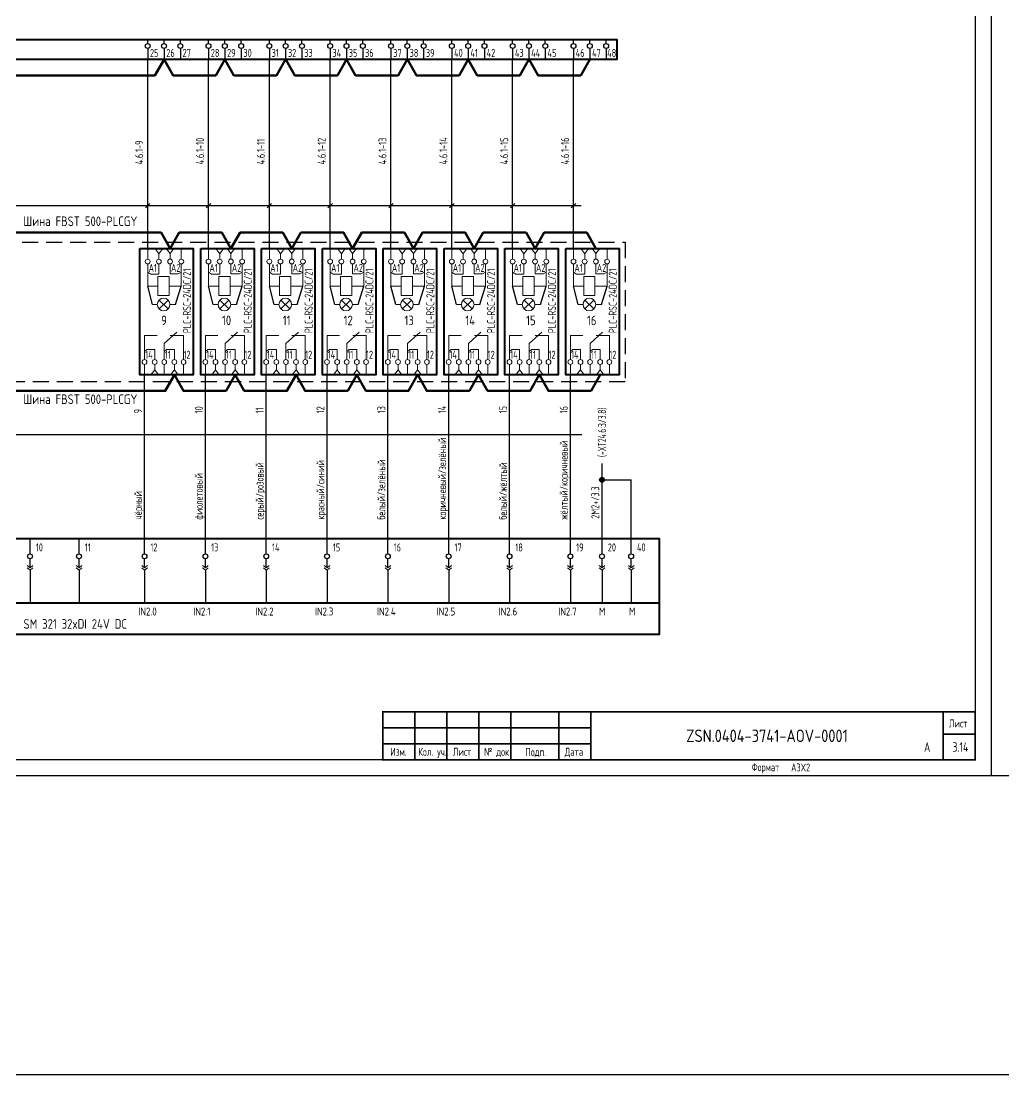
# Model space of a CAD drawing. Header units: millimetres. Extents: x 1235 to 19908, y 833 to 4314.
# Drawn here: x 9299 to 9606, y 1373 to 1702.1 of the extents above; entities that cross this region are included whole.
import ezdxf
from ezdxf.enums import TextEntityAlignment as Align

# ---------------------------------------------------------------- set-up
doc = ezdxf.new("R2010")
doc.units = ezdxf.units.MM
for name, pattern in [('DASHED2', [0.375, 0.25, -0.125]), ('K5LT32768', [0]), ('K5LT_THIN', [0])]:
    doc.linetypes.add(name, pattern=pattern)
doc.layers.add('EPLAN108', color=5, linetype='Continuous', lineweight=30)
for name, color, linetype in [('КИА_МАРКИРОВКА', 2, 'Continuous'), ('КИА_РАМКИ-ШТАМПЫ', 7, 'Continuous'), ('ФОРМАТ', 7, 'Continuous')]:
    doc.layers.add(name, color=color, linetype=linetype)
doc.styles.add('GOST-A 3-1', font='', dxfattribs={"height": 3})
doc.styles.add('GOSTA-2.5-1', font='', dxfattribs={"width": 0.9, "height": 2.5})
doc.styles.add('ROMAND0-100', font='romand.shx')
doc.styles.add('ROMANS0-60', font='romans.shx', dxfattribs={"width": 0.6})
doc.styles.add('ROMANS0-70', font='romans.shx', dxfattribs={"width": 0.7})
doc.styles.get('GOST-A 3-1').set_extended_font_data('GOST type A')
doc.styles.get('GOSTA-2.5-1').set_extended_font_data('GOST Type AU')

# ---------------------------------------------------------------- blocks, each defined once
blk = doc.blocks.new('A$C66DD7B38')
for p, q in [((175.13, 25.21), (175.13, 30)), ((190.43, 25.21), (190.43, 30)), ((210.91, 25.21), (210.91, 30)), ((229.91, 25.21), (229.91, 30)), ((248.91, 25.21), (248.91, 30)), ((267.91, 25.21), (267.91, 30)), ((286.91, 25.21), (286.91, 30)), ((305.91, 25.21), (305.91, 30)), ((324.91, 25.21), (324.91, 30)), ((343.91, 25.21), (343.91, 30)), ((353.79, 25.21), (353.79, 30)), ((175.13, 20.89), (175.13, 23.71)), ((190.43, 20.89), (190.43, 23.71)), ((210.91, 20.89), (210.91, 23.71)), ((229.91, 20.89), (229.91, 23.71)), ((248.91, 20.89), (248.91, 23.71)), ((267.91, 20.89), (267.91, 23.71)), ((286.91, 20.89), (286.91, 23.71)), ((305.91, 20.89), (305.91, 23.71)), ((324.91, 20.89), (324.91, 23.71)), ((343.91, 20.89), (343.91, 23.71)), ((353.79, 20.89), (353.79, 23.71)), ((175.13, 20.14), (175.13, 9.97)), ((190.43, 20.14), (190.43, 9.97)), ((210.91, 20.14), (210.91, 9.97)), ((229.91, 20.14), (229.91, 9.97)), ((248.91, 20.14), (248.91, 9.97)), ((267.91, 20.14), (267.91, 9.97)), ((286.91, 20.14), (286.91, 9.97)), ((305.91, 20.14), (305.91, 9.97)), ((324.91, 20.14), (324.91, 9.97)), ((343.91, 20.14), (343.91, 9.97)), ((353.79, 20.14), (353.79, 9.97))]:
    blk.add_line(p, q)
at = {"color": 0}
for p, q in [((362.91, 25.21), (362.91, 30)), ((362.91, 20.89), (362.91, 23.71)), ((362.91, 20.14), (362.91, 9.97))]:
    blk.add_line(p, q, dxfattribs=at)
at = {"lineweight": 18}
for p, q in [((175.13, 20.89), (174.24, 21.63)), ((175.13, 20.14), (174.24, 20.89)), ((175.13, 20.89), (176.02, 21.63)), ((175.13, 20.14), (176.02, 20.89)), ((190.43, 20.89), (189.54, 21.63)), ((190.43, 20.14), (189.54, 20.89)), ((190.43, 20.89), (191.32, 21.63)), ((190.43, 20.14), (191.32, 20.89)), ((210.91, 20.89), (210.02, 21.63)), ((210.91, 20.14), (210.02, 20.89)), ((210.91, 20.89), (211.8, 21.63)), ((210.91, 20.14), (211.8, 20.89)), ((229.91, 20.89), (229.02, 21.63)), ((229.91, 20.14), (229.02, 20.89)), ((229.91, 20.89), (230.8, 21.63)), ((229.91, 20.14), (230.8, 20.89)), ((248.91, 20.89), (248.02, 21.63)), ((248.91, 20.14), (248.02, 20.89)), ((248.91, 20.89), (249.8, 21.63)), ((248.91, 20.14), (249.8, 20.89)), ((267.91, 20.89), (267.02, 21.63)), ((267.91, 20.14), (267.02, 20.89)), ((267.92, 20.89), (268.81, 21.63)), ((267.92, 20.14), (268.81, 20.89)), ((286.91, 20.89), (286.02, 21.63)), ((286.91, 20.14), (286.02, 20.89)), ((286.91, 20.89), (287.8, 21.63)), ((286.91, 20.14), (287.8, 20.89)), ((305.91, 20.89), (305.02, 21.63)), ((305.91, 20.14), (305.02, 20.89)), ((305.91, 20.89), (306.8, 21.63)), ((305.91, 20.14), (306.8, 20.89)), ((324.91, 20.89), (324.02, 21.63)), ((324.91, 20.14), (324.02, 20.89)), ((324.91, 20.89), (325.8, 21.63)), ((324.91, 20.14), (325.8, 20.89)), ((343.91, 20.89), (343.02, 21.63)), ((343.91, 20.14), (343.02, 20.89)), ((343.91, 20.89), (344.8, 21.63)), ((343.91, 20.14), (344.8, 20.89)), ((353.79, 20.89), (352.9, 21.63)), ((353.79, 20.14), (352.9, 20.89)), ((353.79, 20.89), (354.68, 21.63)), ((353.79, 20.14), (354.68, 20.89)), ((362.91, 20.89), (362.02, 21.63)), ((362.91, 20.14), (362.02, 20.89)), ((362.91, 20.89), (363.8, 21.63)), ((362.91, 20.14), (363.8, 20.89))]:
    blk.add_line(p, q, dxfattribs=at)
at = {"lineweight": 40}
blk.add_line((0, 9.97), (371.67, 9.97), dxfattribs=at)
blk.add_lwpolyline([(0, 30), (371.67, 30), (371.67, 0), (0, 0)], close=True, dxfattribs=at)
for centre in [(175.13, 24.46), (190.43, 24.46), (210.91, 24.46), (229.91, 24.46), (248.91, 24.46), (267.91, 24.46), (286.91, 24.46), (305.91, 24.46), (324.91, 24.46), (343.91, 24.46), (353.79, 24.46)]:
    blk.add_circle(centre, 0.75)
at = {"color": 0}
blk.add_circle((362.91, 24.46), 0.75, dxfattribs=at)
at = {"style": 'GOSTA-2.5-1', "width": 0.9}
for s, p in [('10', (176.93, 26)), ('11', (192.23, 26)), ('12', (212.71, 26)), ('13', (231.71, 26)), ('14', (250.71, 26)), ('15', (269.71, 26)), ('16', (288.71, 26)), ('17', (307.71, 26)), ('18', (326.71, 26)), ('19', (345.71, 26)), ('20', (355.59, 26)), ('40', (364.71, 26))]:
    blk.add_text(s, height=2.5, dxfattribs=at).set_placement(p)
for s, height, style, p in [('IN2.0', 2.5, 'GOSTA-2.5-1', (208.97, 5.98)), ('IN2.1', 2.5, 'GOSTA-2.5-1', (226.12, 5.98)), ('IN2.2', 2.5, 'GOSTA-2.5-1', (245.49, 5.98)), ('IN2.3', 2.5, 'GOSTA-2.5-1', (264.12, 5.98)), ('IN2.4', 2.5, 'GOSTA-2.5-1', (283.49, 5.98)), ('IN2.5', 2.5, 'GOSTA-2.5-1', (302.12, 5.98)), ('IN2.6', 2.5, 'GOSTA-2.5-1', (321.49, 5.98)), ('IN2.7', 2.5, 'GOSTA-2.5-1', (340.12, 5.98)), ('M', 2.5, 'GOSTA-2.5-1', (352.86, 5.98)), ('M', 2.5, 'GOSTA-2.5-1', (362.23, 5.98)), ('SM 321 32xDI 24V DC', 3, 'GOST-A 3-1', (173.11, 1.85))]:
    blk.add_text(s, height=height, dxfattribs=dict(style=style)).set_placement(p)
blk = doc.blocks.new('A$C2C8C317B')
at = {"color": 0}
for p, q in [((0, 0), (0, 39.44)), ((3.94, 21.99), (2.44, 27.76)), ((11.17, 21.99), (12.94, 27.76))]:
    blk.add_line(p, q, dxfattribs=at)
at = {"linetype": 'K5LT_THIN', "lineweight": 18}
for p, q in [((2.44, 36.15), (2.44, 39.44)), ((5.94, 37.86), (4.75, 39.44)), ((5.94, 37.86), (7.14, 39.44)), ((5.94, 36.15), (5.94, 37.86)), ((9.44, 37.88), (8.25, 39.45)), ((9.44, 37.88), (10.64, 39.45)), ((9.44, 36.17), (9.44, 37.88)), ((12.94, 36.15), (12.94, 39.44)), ((2.44, 34.65), (2.44, 27.76)), ((5.94, 34.65), (5.94, 31.48)), ((9.44, 34.67), (9.44, 31.52)), ((12.94, 34.65), (12.94, 27.76)), ((3.42, 31.48), (2.44, 32.07)), ((5.94, 31.48), (3.42, 31.48)), ((9.16, 30.76), (5.66, 30.76)), ((5.66, 30.76), (5.66, 24.76)), ((9.16, 24.76), (9.16, 30.76)), ((9.44, 31.52), (11.97, 31.52)), ((11.97, 31.52), (12.94, 32.12)), ((5.66, 27.76), (2.44, 27.76)), ((9.16, 27.76), (12.94, 27.76)), ((5.66, 24.76), (9.16, 24.76)), ((7.61, 9.79), (11.52, 13.36)), ((1.46, 4.79), (1.46, 12.35)), ((5.38, 12.35), (1.46, 12.35)), ((13.65, 12.35), (9.5, 12.35)), ((13.65, 12.35), (13.65, 4.79)), ((2.22, 7.93), (1.46, 7.29)), ((4.63, 7.93), (2.22, 7.93)), ((4.63, 4.79), (4.63, 7.93)), ((7.61, 4.79), (7.61, 9.79)), ((8.36, 7.93), (7.61, 7.29)), ((10.77, 7.93), (8.36, 7.93)), ((10.77, 4.79), (10.77, 7.93)), ((1.46, 3.29), (1.46, 0)), ((4.63, 1.58), (3.43, 0)), ((4.63, 3.29), (4.63, 1.58)), ((4.63, 1.58), (5.82, 0)), ((7.61, 3.29), (7.61, 0)), ((10.77, 1.58), (9.58, 0)), ((10.77, 3.29), (10.77, 1.58)), ((10.77, 1.58), (11.97, 0)), ((13.65, 3.29), (13.65, 0))]:
    blk.add_line(p, q, dxfattribs=at)
at = {"color": 0, "lineweight": 20}
for p, q in [((6.01, 23.39), (8.81, 20.59)), ((8.81, 23.39), (6.01, 20.59)), ((5.43, 21.99), (3.94, 21.99)), ((9.39, 21.99), (11.17, 21.99))]:
    blk.add_line(p, q, dxfattribs=at)
at = {"lineweight": 40}
blk.add_lwpolyline([(0, 39.44), (16.69, 39.44), (16.69, 0), (0, 0)], close=True, dxfattribs=at)
at = {"color": 0, "lineweight": 20}
blk.add_circle((7.41, 21.99), 1.98, dxfattribs=at)
at = {"linetype": 'K5LT32768', "lineweight": 18}
for centre, start, end in [((2.44, 35.4), 0, 180), ((2.44, 35.4), 180, 0), ((5.94, 35.4), 0, 180), ((5.94, 35.4), 180, 0), ((9.44, 35.42), 0, 180), ((9.44, 35.42), 180, 0), ((12.94, 35.4), 0, 180), ((12.94, 35.4), 180, 0), ((1.46, 4.04), 0, 180), ((1.46, 4.04), 180, 0), ((4.63, 4.04), 0, 180), ((4.63, 4.04), 180, 0), ((7.61, 4.04), 0, 180), ((7.61, 4.04), 180, 0), ((10.77, 4.04), 0, 180), ((10.77, 4.04), 180, 0), ((13.65, 4.04), 0, 180), ((13.65, 4.04), 180, 0)]:
    blk.add_arc(centre, 0.75, start, end, dxfattribs=at)
at = {"style": 'GOSTA-2.5-1', "width": 0.8}
for s, p in [('A1', (2.73, 32.17)), ('A2', (9.73, 32.19)), ('14', (1.68, 5.05)), ('11', (7.82, 5.05)), ('12', (13.64, 5.05))]:
    blk.add_text(s, height=2.5, dxfattribs=at).set_placement(p)
blk.add_text('PLC-RSC-24DC/21', height=2.5, rotation=90, dxfattribs=at).set_placement((15.97, 13.05))
blk = doc.blocks.new('A$C2EC3666A')
h = blk.add_hatch(color=7)
h.dxf.hatch_style = 1
edge = h.paths.add_edge_path()
edge.add_arc((0, 0), 0.75, 0, 360)
at = {"color": 0}
blk.add_circle((0, 0), 0.75, dxfattribs=at)
blk = doc.blocks.new('A$C6A6D7164')
at = {"color": 0}
for p, q in [((182.68, 17.91), (182.68, 19.16)), ((187.78, 17.91), (187.78, 19.16)), ((192.88, 17.91), (192.88, 19.16)), ((201.68, 17.91), (201.68, 19.16)), ((206.78, 17.91), (206.78, 19.16)), ((211.88, 17.91), (211.88, 19.16)), ((220.68, 17.91), (220.68, 19.16)), ((225.78, 17.91), (225.78, 19.16)), ((230.88, 17.91), (230.88, 19.16)), ((239.68, 17.91), (239.68, 19.16)), ((244.78, 17.91), (244.78, 19.16)), ((249.88, 17.91), (249.88, 19.16)), ((258.68, 17.91), (258.68, 19.16)), ((263.78, 17.91), (263.78, 19.16)), ((268.88, 17.91), (268.88, 19.16)), ((277.68, 17.91), (277.68, 19.16)), ((282.78, 17.91), (282.78, 19.16)), ((287.88, 17.91), (287.88, 19.16)), ((296.68, 17.91), (296.68, 19.16)), ((301.78, 17.91), (301.78, 19.16)), ((306.88, 17.91), (306.88, 19.16)), ((315.68, 17.91), (315.68, 19.16)), ((320.78, 17.91), (320.78, 19.16)), ((325.88, 17.91), (325.88, 19.16)), ((182.68, 16.41), (182.68, 12.99)), ((187.78, 16.41), (187.78, 12.99)), ((192.88, 16.41), (192.88, 12.99)), ((201.68, 16.41), (201.68, 12.99)), ((206.78, 16.41), (206.78, 12.99)), ((211.88, 16.41), (211.88, 12.99)), ((220.68, 16.41), (220.68, 12.99)), ((225.78, 16.41), (225.78, 12.99)), ((230.88, 16.41), (230.88, 12.99)), ((239.68, 16.41), (239.68, 12.99)), ((244.78, 16.41), (244.78, 12.99)), ((249.88, 16.41), (249.88, 12.99)), ((258.68, 16.41), (258.68, 12.99)), ((263.78, 16.41), (263.78, 12.99)), ((268.88, 16.41), (268.88, 12.99)), ((277.68, 16.41), (277.68, 12.99)), ((282.78, 16.41), (282.78, 12.99)), ((287.88, 16.41), (287.88, 12.99)), ((296.68, 16.41), (296.68, 12.99)), ((301.78, 16.41), (301.78, 12.99)), ((306.88, 16.41), (306.88, 12.99)), ((315.68, 16.41), (315.68, 12.99)), ((320.78, 16.41), (320.78, 12.99)), ((325.88, 16.41), (325.88, 12.99))]:
    blk.add_line(p, q, dxfattribs=at)
at = {"color": 0, "lineweight": 40}
blk.add_lwpolyline([(-7.54, 19.16), (329.24, 19.16), (329.24, 12.99), (-7.54, 12.99)], close=True, dxfattribs=at)
at = {"color": 0}
for centre in [(182.68, 17.16), (187.78, 17.16), (192.88, 17.16), (201.68, 17.16), (206.78, 17.16), (211.88, 17.16), (220.68, 17.16), (225.78, 17.16), (230.88, 17.16), (239.68, 17.16), (244.78, 17.16), (249.88, 17.16), (258.68, 17.16), (263.78, 17.16), (268.88, 17.16), (277.68, 17.16), (282.78, 17.16), (287.88, 17.16), (296.68, 17.16), (301.78, 17.16), (306.88, 17.16), (315.68, 17.16), (320.78, 17.16), (325.88, 17.16)]:
    blk.add_circle(centre, 0.75, dxfattribs=at)
at = {"style": 'GOSTA-2.5-1', "width": 0.9}
for s, p in [('25', (183.39, 13.76)), ('26', (188.49, 13.76)), ('27', (193.58, 13.76)), ('28', (202.39, 13.76)), ('29', (207.49, 13.76)), ('30', (212.58, 13.76)), ('31', (221.39, 13.76)), ('32', (226.49, 13.76)), ('33', (231.58, 13.76)), ('34', (240.39, 13.76)), ('35', (245.49, 13.76)), ('36', (250.58, 13.76)), ('37', (259.39, 13.76)), ('38', (264.49, 13.76)), ('39', (269.58, 13.76)), ('40', (278.39, 13.76)), ('41', (283.49, 13.76)), ('42', (288.58, 13.76)), ('43', (297.39, 13.76)), ('44', (302.49, 13.76)), ('45', (307.58, 13.76)), ('46', (316.39, 13.76)), ('47', (321.49, 13.76)), ('48', (326.22, 13.76))]:
    blk.add_text(s, height=2.5, dxfattribs=at).set_placement(p)
blk = doc.blocks.new('frm6')
at = {"layer": 'ФОРМАТ'}
blk.add_line((-185, 15), (-120, 15), dxfattribs=at)
at = {"layer": 'ФОРМАТ', "const_width": 0.5}
blk.add_lwpolyline([(-185, 15), (-185, 0), (0, 0), (0, 15)], close=True, dxfattribs=at)
for points in [[(-175, 15), (-175, 0)], [(-165, 15), (-165, 0)], [(-155, 15), (-155, 0)], [(-145, 15), (-145, 0)], [(-130, 15), (-130, 0)], [(-120, 15), (-120, 0)], [(-10, 15), (-10, 0)], [(-185, 10), (-120, 10)], [(-10, 8), (0, 8)], [(-185, 5), (-120, 5)]]:
    blk.add_lwpolyline(points, dxfattribs=at)
at = {"layer": 'ФОРМАТ', "style": 'GOSTA-2.5-1', "width": 0.95}
for s, p in [('Лист', (-8.17, 9.36)), ('Изм.', (-182.63, 0.5)), ('Кол. уч.', (-173.96, 0.5)), ('Лист', (-163.13, 0.5)), ('№ док.', (-153.38, 0.5)), ('Подп.', (-140.5, 0.44)), ('Дата', (-128.17, 0.5))]:
    blk.add_text(s, height=2.5, dxfattribs=at).set_placement(p, align=Align.BOTTOM_LEFT)
at = {"layer": 'ФОРМАТ', "flags": 8}
for tag, style, width, p in [('R2', 'ROMANS0-70', 0.7, (-184.4, 10)), ('QTY2', 'ROMANS0-70', 0.65, (-174.28, 10.29)), ('SH2', 'ROMANS0-70', 0.7, (-164.3, 10)), ('ND2', 'ROMANS0-60', 0.6, (-154.34, 10)), ('SIGN2', 'ROMANS0-70', 0.7, (-144.3, 10)), ('DATE2', 'ROMANS0-70', 0.43, (-129.4, 10)), ('R1', 'ROMANS0-70', 0.7, (-184.4, 5)), ('QTY1', 'ROMANS0-70', 0.65, (-174.28, 5.29)), ('SH1', 'ROMANS0-70', 0.7, (-164.3, 5)), ('ND1', 'ROMANS0-60', 0.6, (-154.34, 5)), ('SIGN1', 'ROMANS0-70', 0.7, (-144.3, 5)), ('DATE1', 'ROMANS0-70', 0.43, (-129.4, 5))]:
    blk.add_attdef(tag, text='', height=3, dxfattribs=dict(at, style=style, width=width)).set_placement(p, align=Align.BOTTOM_LEFT)
at = {"layer": 'ФОРМАТ', "style": 'ROMANS0-70', "width": 0.7, "flags": 8}
blk.add_attdef('SH', text='', height=3, dxfattribs=at).set_placement((-5.16, 3.75), align=Align.MIDDLE_CENTER)

msp = doc.modelspace()

# ---------------------------------------------------------------- linework, layer by layer
for p, q in [((9602, 1886.39), (9602, 1466.39)), ((9597, 1881.39), (9597, 1471.39)), ((9597, 1471.39), (9028, 1471.39)), ((9602, 1466.39), (9008, 1466.39)), ((10196, 1466.39), (9602, 1466.39))]:
    msp.add_line(p, q)
at = {"color": 252}
for p, q in [((9338.55, 1631.05), (9338.55, 1690.16)), ((9357.55, 1631.05), (9357.55, 1690.16)), ((9376.55, 1631.05), (9376.55, 1690.16)), ((9395.55, 1631.05), (9395.55, 1690.16)), ((9414.55, 1631.05), (9414.55, 1690.16)), ((9433.55, 1631.05), (9433.55, 1690.16)), ((9452.55, 1631.05), (9452.55, 1690.16)), ((9471.55, 1631.05), (9471.55, 1690.16))]:
    msp.add_line(p, q, dxfattribs=at)
at = {"color": 0}
for p, q in [((9473.91, 1644.45), (9126.74, 1644.45)), ((9337.85, 1643.75), (9339.26, 1645.16)), ((9356.85, 1643.75), (9358.26, 1645.16)), ((9375.85, 1643.75), (9377.26, 1645.16)), ((9394.85, 1643.75), (9396.26, 1645.16)), ((9413.85, 1643.75), (9415.26, 1645.16)), ((9432.85, 1643.75), (9434.26, 1645.16)), ((9451.85, 1643.75), (9453.26, 1645.16)), ((9470.85, 1643.75), (9472.26, 1645.16)), ((9337.58, 1540.48), (9337.58, 1591.61)), ((9356.58, 1540.48), (9356.58, 1591.61)), ((9375.58, 1540.48), (9375.58, 1591.61)), ((9394.58, 1540.48), (9394.58, 1591.61)), ((9413.58, 1540.48), (9413.58, 1591.61)), ((9432.58, 1540.48), (9432.58, 1591.61)), ((9451.58, 1540.48), (9451.58, 1591.61)), ((9470.58, 1540.48), (9470.58, 1591.61)), ((9126.67, 1572.98), (9474.14, 1572.98))]:
    msp.add_line(p, q, dxfattribs=at)
at = {"color": 4}
for p, q in [((9480.46, 1540.48), (9480.46, 1563.89)), ((9480.46, 1558.84), (9489.58, 1558.84)), ((9489.58, 1540.44), (9489.58, 1558.84))]:
    msp.add_line(p, q, dxfattribs=at)
at = {"color": 1, "lineweight": 50}
for points in [[(9288.87, 1690.16), (9291.71, 1685.16), (9340.82, 1685.16), (9343.66, 1690.16)], [(9343.66, 1690.16), (9346.49, 1685.16), (9359.81, 1685.16), (9362.65, 1690.16)], [(9362.66, 1690.16), (9365.49, 1685.16), (9378.81, 1685.16), (9381.65, 1690.16)], [(9381.66, 1690.16), (9384.49, 1685.16), (9397.81, 1685.16), (9400.65, 1690.16)], [(9400.66, 1690.16), (9403.49, 1685.16), (9416.81, 1685.16), (9419.65, 1690.16)], [(9419.66, 1690.16), (9422.49, 1685.16), (9435.81, 1685.16), (9438.65, 1690.16)], [(9438.66, 1690.16), (9441.49, 1685.16), (9454.81, 1685.16), (9457.65, 1690.16)], [(9457.66, 1690.16), (9460.49, 1685.16), (9473.81, 1685.16), (9476.65, 1690.16)], [(9346.89, 1591.61), (9344.05, 1586.61), (9294.94, 1586.61), (9292.1, 1591.61)], [(9365.88, 1591.61), (9363.04, 1586.61), (9349.72, 1586.61), (9346.89, 1591.61)], [(9384.88, 1591.61), (9382.04, 1586.61), (9368.72, 1586.61), (9365.89, 1591.61)], [(9403.88, 1591.61), (9401.04, 1586.61), (9387.72, 1586.61), (9384.89, 1591.61)], [(9422.88, 1591.61), (9420.04, 1586.61), (9406.72, 1586.61), (9403.89, 1591.61)], [(9441.88, 1591.61), (9439.04, 1586.61), (9425.72, 1586.61), (9422.89, 1591.61)], [(9460.88, 1591.61), (9458.04, 1586.61), (9444.72, 1586.61), (9441.89, 1591.61)], [(9479.88, 1591.61), (9477.04, 1586.61), (9463.72, 1586.61), (9460.89, 1591.61)]]:
    msp.add_lwpolyline(points, dxfattribs=at)
at = {"color": 4, "lineweight": 50}
for points in [[(9345.55, 1631.05), (9342.72, 1636.05), (9293.61, 1636.05), (9290.77, 1631.05)], [(9364.55, 1631.05), (9361.72, 1636.05), (9348.39, 1636.05), (9345.55, 1631.05)], [(9383.55, 1631.05), (9380.72, 1636.05), (9367.39, 1636.05), (9364.55, 1631.05)], [(9402.55, 1631.05), (9399.72, 1636.05), (9386.39, 1636.05), (9383.55, 1631.05)], [(9421.55, 1631.05), (9418.72, 1636.05), (9405.39, 1636.05), (9402.55, 1631.05)], [(9440.55, 1631.05), (9437.72, 1636.05), (9424.39, 1636.05), (9421.55, 1631.05)], [(9459.55, 1631.05), (9456.72, 1636.05), (9443.39, 1636.05), (9440.55, 1631.05)], [(9478.55, 1631.05), (9475.72, 1636.05), (9462.39, 1636.05), (9459.55, 1631.05)]]:
    msp.add_lwpolyline(points, dxfattribs=at)
at = {"color": 0, "linetype": 'DASHED2', "ltscale": 20}
msp.add_lwpolyline([(9126.87, 1633.08), (9487.7, 1633.08), (9487.7, 1589.45), (9126.87, 1589.45)], close=True, dxfattribs=at)
at = {"layer": 'EPLAN108', "color": 2}
msp.add_lwpolyline([(1235.43, 2532.19), (19799.49, 2532.19), (19799.49, 1372.97), (1235.43, 1372.97)], close=True, dxfattribs=at)

# ---------------------------------------------------------------- block references
at = {"color": 0}
for name, p in [('A$C6A6D7164', (9155.87, 1677.17)), ('A$C2C8C317B', (9336.11, 1591.61)), ('A$C2C8C317B', (9355.11, 1591.61)), ('A$C2C8C317B', (9374.11, 1591.61)), ('A$C2C8C317B', (9393.11, 1591.61)), ('A$C2C8C317B', (9412.11, 1591.61)), ('A$C2C8C317B', (9431.11, 1591.61)), ('A$C2C8C317B', (9450.11, 1591.61)), ('A$C2C8C317B', (9469.11, 1591.61)), ('A$C2EC3666A', (9480.46, 1558.84)), ('A$C66DD7B38', (9126.67, 1510.48))]:
    msp.add_blockref(name, p, dxfattribs=at)
at = {"layer": 'КИА_РАМКИ-ШТАМПЫ'}
ref = msp.add_blockref('frm6', (9597, 1471.39), dxfattribs=at)
ref.add_attrib('TITLE', 'ZSN.0404-3741-AOV-0001', dxfattribs={"layer": '0', "height": 3.9, "style": 'ROMAND0-100', "width": 0.8, "flags": 8}).set_placement((9532, 1478.89), align=Align.MIDDLE_CENTER)
ref.add_attrib('SH', '3.14', dxfattribs={"layer": '0', "height": 3, "style": 'ROMANS0-70', "width": 0.7, "flags": 8}).set_placement((9592.4, 1475.39), align=Align.MIDDLE_CENTER)
ref.add_attrib('REV', 'А', dxfattribs={"layer": '0', "height": 3, "style": 'ROMANS0-70', "width": 0.7, "flags": 8}).set_placement((9582.03, 1475.36), align=Align.MIDDLE_CENTER)

# ---------------------------------------------------------------- texts
at = {"style": 'GOST-A 3-1'}
for s, p in [('Шина FBST 500-PLCGY', (9299.7, 1638.1)), ('9', (9342.76, 1607.14)), ('10', (9361.76, 1607.14)), ('11', (9380.76, 1607.14)), ('12', (9399.76, 1607.14)), ('13', (9418.76, 1607.14)), ('14', (9437.76, 1607.14)), ('15', (9456.76, 1607.14)), ('16', (9475.76, 1607.14)), ('Шина FBST 500-PLCGY', (9299.7, 1582.52))]:
    msp.add_text(s, height=3, dxfattribs=at).set_placement(p)
at = {"style": 'GOSTA-2.5-1'}
for s, width, p in [('9', 0.9, (9336.77, 1579.6)), ('10', 0.9, (9355.77, 1579.6)), ('11', 0.9, (9374.77, 1579.6)), ('12', 0.9, (9393.77, 1579.6)), ('13', 0.9, (9412.77, 1579.6)), ('14', 0.9, (9431.77, 1579.6)), ('15', 0.9, (9450.77, 1579.6)), ('16', 0.9, (9469.77, 1579.6)), ('(-XT24.6:3/3.8)', 0.7, (9481.71, 1565.95)), ('коричневый/зелёный', 0.9, (9431.77, 1546.43)), ('жёлтый/коричневый', 0.9, (9469.77, 1546.43)), ('серый/розовый', 0.9, (9374.77, 1546.43)), ('красный/синий', 0.9, (9393.77, 1546.43)), ('белый/зелёный', 0.9, (9412.77, 1546.43)), ('белый/жёлтый', 0.9, (9450.77, 1546.43)), ('фиолетовый', 0.9, (9355.77, 1546.43)), ('чёрный', 0.9, (9336.77, 1546.43))]:
    msp.add_text(s, height=2.5, rotation=90, dxfattribs=dict(at, width=width)).set_placement(p)
at = {"style": 'ROMANS0-70', "width": 0.7}
msp.add_text('Формат', height=2.5, dxfattribs=at).set_placement((9527.23, 1467.83))
at = {"ltscale": 100, "style": 'ROMANS0-70', "width": 0.7, "flags": 12}
msp.add_attdef('A3X2', text='A3x2', height=2.5, dxfattribs=at).set_placement((9539.53, 1467), align=Align.BOTTOM_LEFT)
at = {"layer": 'КИА_МАРКИРОВКА', "style": 'GOSTA-2.5-1'}
for s, width, p in [('4.6.1-9', 0.9, (9337.15, 1657.37)), ('4.6.1-10', 0.9, (9356.15, 1657.37)), ('4.6.1-11', 0.9, (9375.15, 1657.37)), ('4.6.1-12', 0.9, (9394.15, 1657.37)), ('4.6.1-13', 0.9, (9413.15, 1657.37)), ('4.6.1-14', 0.9, (9432.15, 1657.37)), ('4.6.1-15', 0.9, (9451.15, 1657.37)), ('4.6.1-16', 0.9, (9470.15, 1657.37)), ('2M2+/3.3', 0.8, (9479.6, 1546.7))]:
    msp.add_text(s, height=2.5, rotation=90, dxfattribs=dict(at, width=width)).set_placement(p)

doc.saveas('drawing.dxf')
